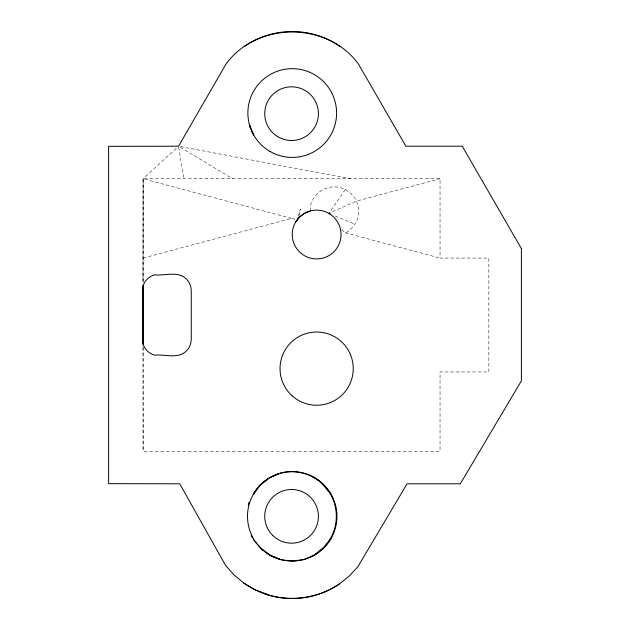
<?xml version="1.0" encoding="UTF-8"?>
<svg xmlns="http://www.w3.org/2000/svg" width="630" height="630" viewBox="0 0 630 630"><rect width="100%" height="100%" fill="white"/><g stroke="black" fill="none" stroke-linecap="round" stroke-linejoin="round"><path stroke-width="0.47" stroke-dasharray="3.15 2.36" d="M143.002 347.524L143.12 451.253L440.039 451.253L440.039 371.944L488.849 371.944L488.849 258.056L440.039 258.056L440.039 178.739L143.12 178.739L143.002 282.468L143.12 178.747L177.117 147.53M310.322 210.948L310.401 206.27A24.405 24.405 0 0 1 345.311 189.512L350.571 193.103L354.721 197.938L357.478 203.679A24.405 24.405 0 0 1 356.06 222.303L352.461 227.564L347.634 231.714L345.272 232.848L341.657 229.533M299.581 215.436L300.297 209.018L298.305 216.318M345.311 189.512L328.836 213.389L356.249 201.127L440.039 178.747M143.12 258.056L291.58 218.397L295.675 219.516M180.495 146.57L350.556 178.739M345.272 232.848L440.039 258.056M291.58 218.397L143.12 178.747L143.12 283.027M335.105 215.98L354.8 224.138M180.227 147.207L232.604 178.739M178.715 147.16L183.795 178.739M143.12 346.973L143.12 451.253"/><path stroke-width="0.94" d="M142.994 286.382L142.585 288.469L142.994 343.61C144.459 349.13 148.979 353.658 154.5 355.115C164.8 354.154 178.093 359.305 186.488 350.902C189.551 347.886 191.134 343.673 191.252 339.405L191.252 290.595C191.181 285.603 188.882 280.72 184.881 277.688C176.179 271.191 164.351 275.901 154.5 274.877C148.979 276.342 144.459 280.87 142.994 286.382L142.994 343.61M297.305 219.964L297.809 218.137M257.032 488.652L253.504 493.967L260.607 484.706L265.38 480.588M330.963 538.689L324.103 547.053L314.598 555.062L303.81 559.527L292.856 561.054L282.216 559.96M295.502 222.319L299.384 217.263L304.432 213.389L310.322 210.948A24.405 24.405 0 0 1 340.208 240.841A24.405 24.405 0 0 1 299.384 251.78A24.405 24.405 0 0 1 310.322 210.948M266.75 479.414L268.112 478.241M521.388 248.606L462.255 146.207L405.893 146.207L358.446 64.047C327.427 21.365 257.032 21.365 226.012 64.047L178.566 146.207L108.612 146.341L108.612 483.659L179.731 483.793L225.43 565.157L233.832 574.71L243.589 582.9A83.656 83.656 0 0 0 339.279 584.034L349.233 576.088L357.864 566.74L407.067 483.793L460.317 483.793L521.388 380.866L521.388 248.606M260.607 484.706L269.868 477.603L278.767 473.461M315.039 554.424L323.859 547.958L324.103 547.053A44.738 44.738 0 0 0 329.671 492.865C320.119 476.485 298.959 468.129 280.657 473.13L269.868 477.603A44.722 44.722 0 0 0 269.868 555.062L270.317 555.699L281.232 559.857M339.279 584.034C318.087 598.342 290.548 602.233 266.222 594.358L265.159 593.917L268.482 594.909M269.034 595.043L254.465 589.491L243.582 582.892M312.834 476.965C320.772 480.202 325.143 488.187 330.963 493.967M328.836 213.389L330.632 214.129M280.657 559.527L269.868 555.062L264.616 551.439M261.607 549.376L263.112 550.407M258.237 545.234L260.607 547.958L269.868 555.062A44.722 44.722 0 0 0 336.955 516.332A44.722 44.722 0 0 0 269.868 477.603M253.48 539.8L254.67 541.154M255.859 542.517L257.048 543.879M251.583 131.253L253.819 135.222L249.386 124.527L250.252 127.945M260.607 547.958L260.851 548.856M143.12 284.996L143.12 345.004M244.377 46.541A83.656 83.656 0 0 1 340.09 46.541M314.212 554.92A44.738 44.738 0 0 1 311.645 556.322M252.504 538.122A44.738 44.738 0 0 1 251.157 535.516M248.283 505.047A44.738 44.738 0 0 1 249.11 502.244M277.602 136.584A26.846 26.846 0 0 0 318.418 114.313A26.846 26.846 0 0 0 278.728 90.098A26.846 26.846 0 0 0 277.602 136.584M272.593 535.311A26.846 26.846 0 0 0 317.504 523.278A26.846 26.846 0 0 0 284.626 490.4A26.846 26.846 0 0 0 272.593 535.311M270.05 151.46A44.36 44.36 0 0 0 336.593 113.046A44.36 44.36 0 0 0 270.05 74.624A44.36 44.36 0 0 0 270.05 151.46M292.06 395.758A36.603 36.603 0 0 0 352.422 376.346A36.603 36.603 0 0 0 305.432 333.782A36.603 36.603 0 0 0 292.06 395.758"/></g></svg>
